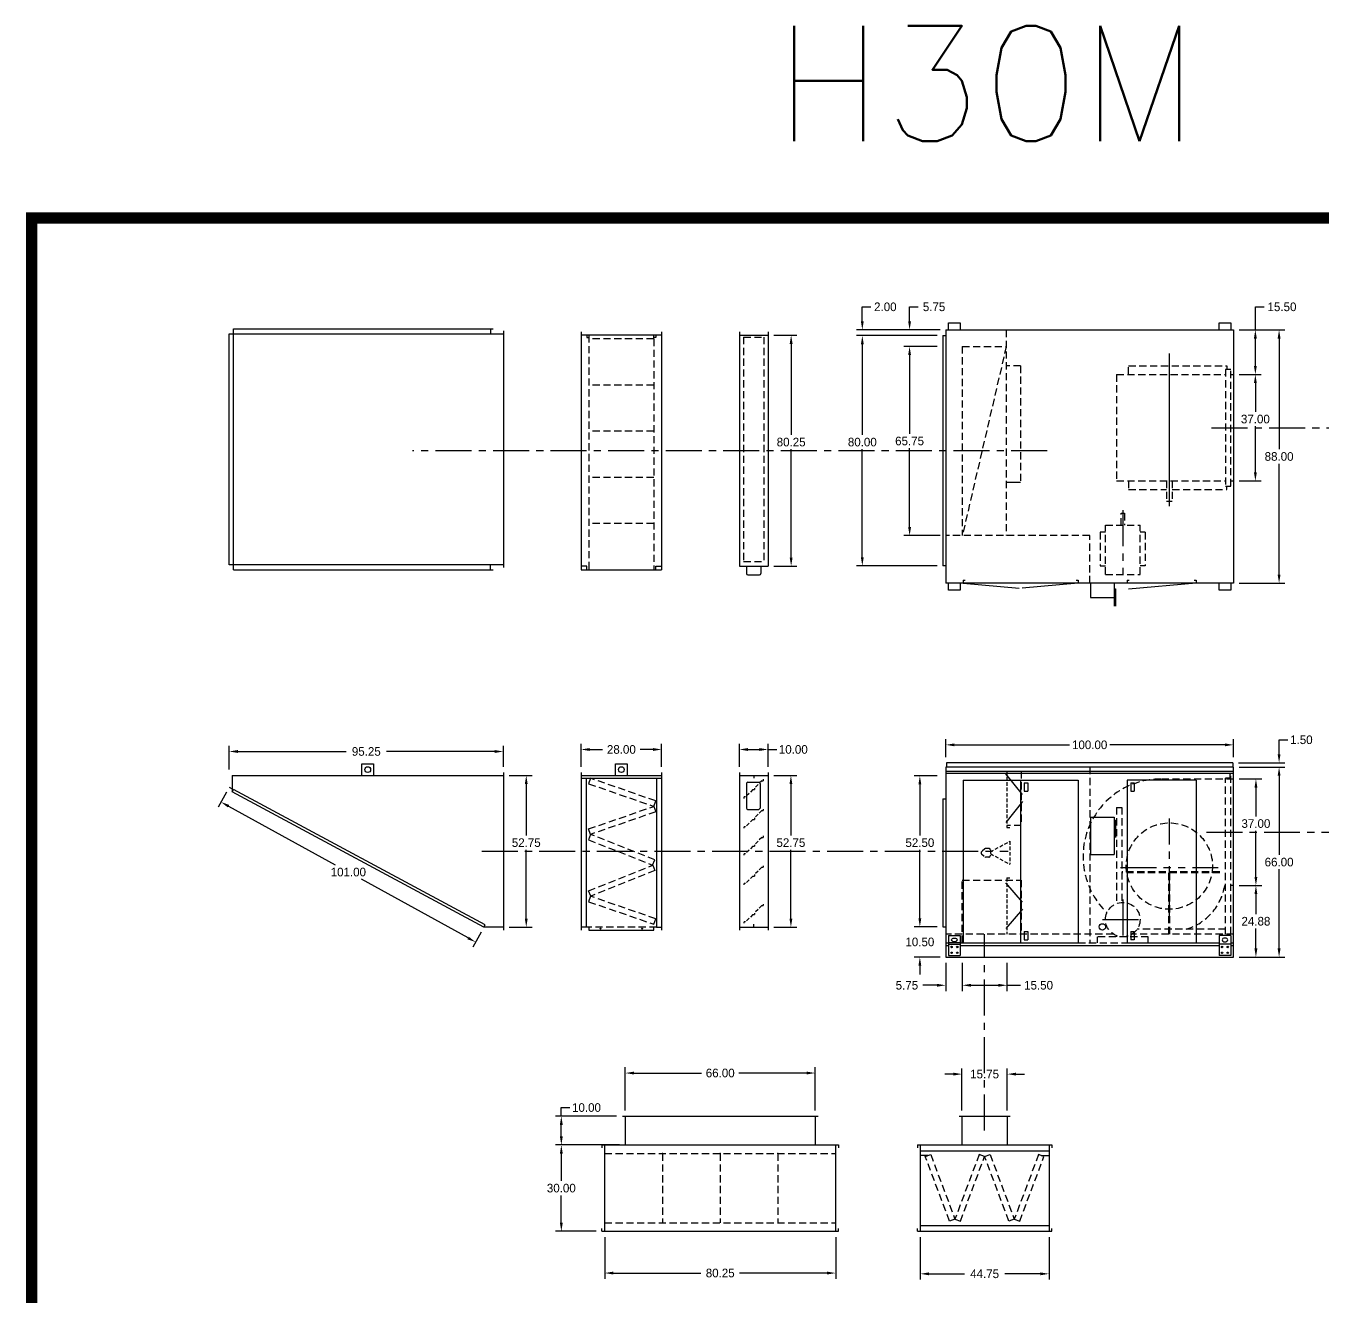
# Model space of a CAD drawing. Header units: inches. Extents: x 3 to 694, y -805 to 78.
# Drawn here: x 3 to 453.4, y -363.2 to 78.2 of the extents above; entities that cross this region are included whole.
import ezdxf

# ---------------------------------------------------------------- set-up
doc = ezdxf.new("R2010")
doc.units = ezdxf.units.IN
doc.header["$LTSCALE"] = 10
doc.header["$MEASUREMENT"] = 0
for name, pattern in [('CENTER', [2, 1.25, -0.25, 0.25, -0.25]), ('HIDDEN', [0.375, 0.25, -0.125]), ('PHANTOM', [2.5, 1.25, -0.25, 0.25, -0.25, 0.25, -0.25])]:
    doc.linetypes.add(name, pattern=pattern)
for name, color, linetype in [('centerline', 2, 'CENTER'), ('FA-FILTER', 5, 'Continuous'), ('HOOD', 5, 'Continuous'), ('INTAKE-DAMPER', 5, 'Continuous'), ('OBJECT', 5, 'Continuous'), ('RAM30UNIT', 3, 'Continuous')]:
    doc.layers.add(name, color=color, linetype=linetype)
doc.layers.add('TEXT', color=7, linetype='Continuous', lineweight=40)
doc.styles.add('S10', font='romans.shx', dxfattribs={"height": 0.1})
doc.dimstyles.new('DIMENSIONS', dxfattribs={"dimscale": 0, "dimtxt": 3, "dimasz": 3, "dimexe": 2, "dimexo": 2, "dimgap": 1, "dimtad": 0, "dimtih": 1, "dimtoh": 1, "dimzin": 0, "dimdsep": 46, "dimtxsty": 'Standard', "dimcen": 0.09, "dimclrd": 256, "dimclre": 256, "dimclrt": 1, "dimadec": 0, "dimazin": 0, "dimtfac": 1, "dimtofl": 0, "dimtmove": 0, "dimatfit": 3, "dimfxl": 0, "dimtolj": 1, "dimtzin": 0, "dimarcsym": 0})

# ---------------------------------------------------------------- blocks, each defined once
blk = doc.blocks.new('*D72')
at = {"layer": 'DEFPOINTS', "color": 0}
for p in [(73.64, -173.92), (73.64, -182.23), (168.89, -181.23)]:
    blk.add_point(p, dxfattribs=at)
at = {"layer": 'RAM30UNIT', "lineweight": -2}
for p, q in [((73.64, -180.23), (73.64, -171.92)), ((76.64, -173.92), (114.27, -173.92)), ((165.89, -173.92), (128.27, -173.92)), ((168.89, -179.23), (168.89, -171.92))]:
    blk.add_line(p, q, dxfattribs=at)
at = {"layer": 'RAM30UNIT'}
for points in [[(76.64, -173.42), (76.64, -174.42), (73.64, -173.92)], [(165.89, -173.42), (165.89, -174.42), (168.89, -173.92)]]:
    blk.add_solid(points, dxfattribs=at)
at = {"layer": 'RAM30UNIT', "color": 1, "insert": (121.27, -173.92), "char_height": 3, "attachment_point": 5}
blk.add_mtext('\\A1;95.25', dxfattribs=at)
blk = doc.blocks.new('*D73')
at = {"layer": 'DEFPOINTS', "color": 0}
for p in [(223.89, -173.23), (195.89, -181.23), (223.89, -181.23)]:
    blk.add_point(p, dxfattribs=at)
at = {"layer": 'RAM30UNIT', "lineweight": -2}
for p, q in [((195.89, -179.23), (195.89, -171.23)), ((198.89, -173.23), (203.39, -173.23)), ((220.89, -173.23), (216.39, -173.23)), ((223.89, -179.23), (223.89, -171.23))]:
    blk.add_line(p, q, dxfattribs=at)
at = {"layer": 'RAM30UNIT'}
for points in [[(198.89, -172.73), (198.89, -173.73), (195.89, -173.23)], [(220.89, -172.73), (220.89, -173.73), (223.89, -173.23)]]:
    blk.add_solid(points, dxfattribs=at)
at = {"layer": 'RAM30UNIT', "color": 1, "insert": (209.89, -173.23), "char_height": 3, "attachment_point": 5}
blk.add_mtext('\\A1;28.00', dxfattribs=at)
blk = doc.blocks.new('*D74')
at = {"layer": 'DEFPOINTS', "color": 0}
for p in [(73.64, -186.29), (162.13, -234.98), (159.27, -240.17)]:
    blk.add_point(p, dxfattribs=at)
at = {"layer": 'RAM30UNIT', "lineweight": -2}
for p, q in [((72.68, -188.04), (69.82, -193.23)), ((73.41, -192.93), (110.48, -213.33)), ((156.64, -238.73), (119.57, -218.33)), ((161.17, -236.73), (158.31, -241.93))]:
    blk.add_line(p, q, dxfattribs=at)
at = {"layer": 'RAM30UNIT'}
for points in [[(73.65, -192.49), (73.17, -193.37), (70.78, -191.48)], [(156.88, -238.29), (156.4, -239.17), (159.27, -240.17)]]:
    blk.add_solid(points, dxfattribs=at)
at = {"layer": 'RAM30UNIT', "color": 1, "insert": (115.03, -215.83), "char_height": 3, "attachment_point": 5}
blk.add_mtext('\\A1;101.00', dxfattribs=at)
blk = doc.blocks.new('*D75')
at = {"layer": 'DEFPOINTS', "color": 0}
for p in [(168.89, -182.23), (168.89, -234.98), (176.85, -234.98)]:
    blk.add_point(p, dxfattribs=at)
at = {"layer": 'RAM30UNIT', "lineweight": -2}
for p, q in [((170.89, -182.23), (178.85, -182.23)), ((176.85, -185.23), (176.85, -203.11)), ((176.85, -231.98), (176.85, -208.11)), ((170.89, -234.98), (178.85, -234.98))]:
    blk.add_line(p, q, dxfattribs=at)
at = {"layer": 'RAM30UNIT'}
for points in [[(176.35, -185.23), (177.35, -185.23), (176.85, -182.23)], [(176.35, -231.98), (177.35, -231.98), (176.85, -234.98)]]:
    blk.add_solid(points, dxfattribs=at)
at = {"layer": 'RAM30UNIT', "color": 1, "insert": (176.85, -205.61), "char_height": 3, "attachment_point": 5}
blk.add_mtext('\\A1;52.75', dxfattribs=at)
blk = doc.blocks.new('*D77')
at = {"layer": 'DEFPOINTS', "color": 0}
for p in [(422.62, -27.42), (422.62, -42.92), (430.2, -42.92)]:
    blk.add_point(p, dxfattribs=at)
at = {"layer": 'RAM30UNIT', "lineweight": -2}
for p, q in [((430.2, -27.42), (430.2, -19.42)), ((430.2, -19.42), (433.2, -19.42)), ((424.62, -27.42), (432.2, -27.42)), ((430.2, -39.92), (430.2, -30.42)), ((424.62, -42.92), (432.2, -42.92))]:
    blk.add_line(p, q, dxfattribs=at)
at = {"layer": 'RAM30UNIT'}
for points in [[(429.7, -30.42), (430.7, -30.42), (430.2, -27.42)], [(429.7, -39.92), (430.7, -39.92), (430.2, -42.92)]]:
    blk.add_solid(points, dxfattribs=at)
at = {"layer": 'RAM30UNIT', "color": 1, "insert": (439.45, -19.42), "char_height": 3, "attachment_point": 5}
blk.add_mtext('\\A1;15.50', dxfattribs=at)
blk = doc.blocks.new('*D78')
at = {"layer": 'DEFPOINTS', "color": 0}
for p in [(422.62, -27.42), (422.62, -115.42), (438.44, -115.42)]:
    blk.add_point(p, dxfattribs=at)
at = {"layer": 'RAM30UNIT', "lineweight": -2}
for p, q in [((424.62, -27.42), (440.44, -27.42)), ((438.44, -30.42), (438.44, -68.92)), ((438.44, -112.42), (438.44, -73.92)), ((424.62, -115.42), (440.44, -115.42))]:
    blk.add_line(p, q, dxfattribs=at)
at = {"layer": 'RAM30UNIT'}
for points in [[(437.94, -30.42), (438.94, -30.42), (438.44, -27.42)], [(437.94, -112.42), (438.94, -112.42), (438.44, -115.42)]]:
    blk.add_solid(points, dxfattribs=at)
at = {"layer": 'RAM30UNIT', "color": 1, "insert": (438.44, -71.42), "char_height": 3, "attachment_point": 5}
blk.add_mtext('\\A1;88.00', dxfattribs=at)
blk = doc.blocks.new('*D79')
at = {"layer": 'DEFPOINTS', "color": 0}
for p in [(293.62, -27.42), (321.62, -29.42), (322.62, -27.42)]:
    blk.add_point(p, dxfattribs=at)
at = {"layer": 'RAM30UNIT', "lineweight": -2}
for p, q in [((293.62, -24.42), (293.62, -19.42)), ((293.62, -19.42), (296.62, -19.42)), ((320.62, -27.42), (291.62, -27.42)), ((319.62, -29.42), (291.62, -29.42)), ((293.62, -32.42), (293.62, -35.42))]:
    blk.add_line(p, q, dxfattribs=at)
at = {"layer": 'RAM30UNIT'}
for points in [[(293.12, -24.42), (294.12, -24.42), (293.62, -27.42)], [(293.12, -32.42), (294.12, -32.42), (293.62, -29.42)]]:
    blk.add_solid(points, dxfattribs=at)
at = {"layer": 'RAM30UNIT', "color": 1, "insert": (301.62, -19.42), "char_height": 3, "attachment_point": 5}
blk.add_mtext('\\A1;2.00', dxfattribs=at)
blk = doc.blocks.new('*D80')
at = {"layer": 'DEFPOINTS', "color": 0}
for p in [(293.62, -29.42), (321.62, -29.42), (321.62, -109.42)]:
    blk.add_point(p, dxfattribs=at)
at = {"layer": 'RAM30UNIT', "lineweight": -2}
for p, q in [((319.62, -29.42), (291.62, -29.42)), ((293.62, -32.42), (293.62, -63.92)), ((293.62, -106.42), (293.62, -68.92)), ((319.62, -109.42), (291.62, -109.42))]:
    blk.add_line(p, q, dxfattribs=at)
at = {"layer": 'RAM30UNIT'}
for points in [[(293.12, -32.42), (294.12, -32.42), (293.62, -29.42)], [(293.12, -106.42), (294.12, -106.42), (293.62, -109.42)]]:
    blk.add_solid(points, dxfattribs=at)
at = {"layer": 'RAM30UNIT', "color": 1, "insert": (293.62, -66.42), "char_height": 3, "attachment_point": 5}
blk.add_mtext('\\A1;80.00', dxfattribs=at)
blk = doc.blocks.new('*D81')
at = {"layer": 'DEFPOINTS', "color": 0}
for p in [(260.89, -29.29), (260.89, -109.54), (268.89, -109.54)]:
    blk.add_point(p, dxfattribs=at)
at = {"layer": 'RAM30UNIT', "lineweight": -2}
for p, q in [((262.89, -29.29), (270.89, -29.29)), ((268.89, -32.29), (268.89, -63.92)), ((268.89, -106.54), (268.89, -68.92)), ((262.89, -109.54), (270.89, -109.54))]:
    blk.add_line(p, q, dxfattribs=at)
at = {"layer": 'RAM30UNIT'}
for points in [[(268.39, -32.29), (269.39, -32.29), (268.89, -29.29)], [(268.39, -106.54), (269.39, -106.54), (268.89, -109.54)]]:
    blk.add_solid(points, dxfattribs=at)
at = {"layer": 'RAM30UNIT', "color": 1, "insert": (268.89, -66.42), "char_height": 3, "attachment_point": 5}
blk.add_mtext('\\A1;80.25', dxfattribs=at)
blk = doc.blocks.new('*D82')
at = {"layer": 'DEFPOINTS', "color": 0}
for p in [(422.37, -177.86), (422.62, -179.36), (438.44, -177.86)]:
    blk.add_point(p, dxfattribs=at)
at = {"layer": 'RAM30UNIT', "lineweight": -2}
for p, q in [((438.44, -174.86), (438.44, -169.86)), ((438.44, -169.86), (441.44, -169.86)), ((424.37, -177.86), (440.44, -177.86)), ((424.62, -179.36), (440.44, -179.36)), ((438.44, -182.36), (438.44, -185.36))]:
    blk.add_line(p, q, dxfattribs=at)
at = {"layer": 'RAM30UNIT'}
for points in [[(437.94, -174.86), (438.94, -174.86), (438.44, -177.86)], [(437.94, -182.36), (438.94, -182.36), (438.44, -179.36)]]:
    blk.add_solid(points, dxfattribs=at)
at = {"layer": 'RAM30UNIT', "color": 1, "insert": (446.19, -169.86), "char_height": 3, "attachment_point": 5}
blk.add_mtext('\\A1;1.50', dxfattribs=at)
blk = doc.blocks.new('*D83')
at = {"layer": 'DEFPOINTS', "color": 0}
for p in [(260.89, -173.23), (250.89, -181.23), (260.89, -181.23)]:
    blk.add_point(p, dxfattribs=at)
at = {"layer": 'RAM30UNIT', "lineweight": -2}
for p, q in [((250.89, -179.23), (250.89, -171.23)), ((253.89, -173.23), (257.89, -173.23)), ((260.89, -179.23), (260.89, -171.23)), ((260.89, -173.23), (263.89, -173.23))]:
    blk.add_line(p, q, dxfattribs=at)
at = {"layer": 'RAM30UNIT'}
for points in [[(253.89, -172.73), (253.89, -173.73), (250.89, -173.23)], [(257.89, -172.73), (257.89, -173.73), (260.89, -173.23)]]:
    blk.add_solid(points, dxfattribs=at)
at = {"layer": 'RAM30UNIT', "color": 1, "insert": (269.64, -173.23), "char_height": 3, "attachment_point": 5}
blk.add_mtext('\\A1;10.00', dxfattribs=at)
blk = doc.blocks.new('*D84')
at = {"layer": 'DEFPOINTS', "color": 0}
for p in [(422.62, -171.62), (322.62, -177.86), (422.62, -177.86)]:
    blk.add_point(p, dxfattribs=at)
at = {"layer": 'RAM30UNIT', "lineweight": -2}
for p, q in [((322.62, -175.86), (322.62, -169.62)), ((422.62, -175.86), (422.62, -169.62)), ((325.62, -171.62), (365.62, -171.62)), ((419.62, -171.62), (379.62, -171.62))]:
    blk.add_line(p, q, dxfattribs=at)
at = {"layer": 'RAM30UNIT'}
for points in [[(325.62, -171.12), (325.62, -172.12), (322.62, -171.62)], [(419.62, -171.12), (419.62, -172.12), (422.62, -171.62)]]:
    blk.add_solid(points, dxfattribs=at)
at = {"layer": 'RAM30UNIT', "color": 1, "insert": (372.62, -171.62), "char_height": 3, "attachment_point": 5}
blk.add_mtext('\\A1;100.00', dxfattribs=at)
blk = doc.blocks.new('*D86')
at = {"layer": 'DEFPOINTS', "color": 0}
for p in [(422.62, -183.48), (430.39, -183.48), (422.62, -220.48)]:
    blk.add_point(p, dxfattribs=at)
at = {"layer": 'RAM30UNIT', "lineweight": -2}
for p, q in [((424.62, -183.48), (432.39, -183.48)), ((430.39, -186.48), (430.39, -196.48)), ((430.39, -217.48), (430.39, -201.48)), ((424.62, -220.48), (432.39, -220.48))]:
    blk.add_line(p, q, dxfattribs=at)
at = {"layer": 'RAM30UNIT'}
for points in [[(429.89, -186.48), (430.89, -186.48), (430.39, -183.48)], [(429.89, -217.48), (430.89, -217.48), (430.39, -220.48)]]:
    blk.add_solid(points, dxfattribs=at)
at = {"layer": 'RAM30UNIT', "color": 1, "insert": (430.39, -198.98), "char_height": 3, "attachment_point": 5}
blk.add_mtext('\\A1;37.00', dxfattribs=at)
blk = doc.blocks.new('*D87')
at = {"layer": 'DEFPOINTS', "color": 0}
for p in [(422.62, -220.48), (430.39, -220.48), (422.62, -245.36)]:
    blk.add_point(p, dxfattribs=at)
at = {"layer": 'RAM30UNIT', "lineweight": -2}
for p, q in [((424.62, -220.48), (432.39, -220.48)), ((430.39, -223.48), (430.39, -230.42)), ((430.39, -242.36), (430.39, -235.42)), ((424.62, -245.36), (432.39, -245.36))]:
    blk.add_line(p, q, dxfattribs=at)
at = {"layer": 'RAM30UNIT'}
for points in [[(429.89, -223.48), (430.89, -223.48), (430.39, -220.48)], [(429.89, -242.36), (430.89, -242.36), (430.39, -245.36)]]:
    blk.add_solid(points, dxfattribs=at)
at = {"layer": 'RAM30UNIT', "color": 1, "insert": (430.39, -232.92), "char_height": 3, "attachment_point": 5}
blk.add_mtext('\\A1;24.88', dxfattribs=at)
blk = doc.blocks.new('*D88')
at = {"layer": 'DEFPOINTS', "color": 0}
for p in [(422.62, -179.36), (438.44, -179.36), (422.62, -245.36)]:
    blk.add_point(p, dxfattribs=at)
at = {"layer": 'RAM30UNIT', "lineweight": -2}
for p, q in [((424.62, -179.36), (440.44, -179.36)), ((438.44, -182.36), (438.44, -209.86)), ((438.44, -242.36), (438.44, -214.86)), ((424.62, -245.36), (440.44, -245.36))]:
    blk.add_line(p, q, dxfattribs=at)
at = {"layer": 'RAM30UNIT'}
for points in [[(437.94, -182.36), (438.94, -182.36), (438.44, -179.36)], [(437.94, -242.36), (438.94, -242.36), (438.44, -245.36)]]:
    blk.add_solid(points, dxfattribs=at)
at = {"layer": 'RAM30UNIT', "color": 1, "insert": (438.44, -212.36), "char_height": 3, "attachment_point": 5}
blk.add_mtext('\\A1;66.00', dxfattribs=at)
blk = doc.blocks.new('*D89')
at = {"layer": 'DEFPOINTS', "color": 0}
for p in [(321.62, -234.86), (313.62, -245.36), (322.62, -245.36)]:
    blk.add_point(p, dxfattribs=at)
at = {"layer": 'RAM30UNIT', "lineweight": -2}
for p, q in [((313.62, -231.86), (313.62, -228.86)), ((319.62, -234.86), (311.62, -234.86)), ((320.62, -245.36), (311.62, -245.36)), ((313.62, -248.36), (313.62, -251.36))]:
    blk.add_line(p, q, dxfattribs=at)
at = {"layer": 'RAM30UNIT'}
for points in [[(313.12, -231.86), (314.12, -231.86), (313.62, -234.86)], [(313.12, -248.36), (314.12, -248.36), (313.62, -245.36)]]:
    blk.add_solid(points, dxfattribs=at)
at = {"layer": 'RAM30UNIT', "color": 1, "insert": (313.62, -240.11), "char_height": 3, "attachment_point": 5}
blk.add_mtext('\\A1;10.50', dxfattribs=at)
blk = doc.blocks.new('*D91')
at = {"layer": 'DEFPOINTS', "color": 0}
for p in [(321.62, -182.36), (313.62, -234.86), (321.62, -234.86)]:
    blk.add_point(p, dxfattribs=at)
at = {"layer": 'RAM30UNIT', "lineweight": -2}
for p, q in [((319.62, -182.36), (311.62, -182.36)), ((313.62, -185.36), (313.62, -203.11)), ((313.62, -231.86), (313.62, -208.11)), ((319.62, -234.86), (311.62, -234.86))]:
    blk.add_line(p, q, dxfattribs=at)
at = {"layer": 'RAM30UNIT'}
for points in [[(313.12, -185.36), (314.12, -185.36), (313.62, -182.36)], [(313.12, -231.86), (314.12, -231.86), (313.62, -234.86)]]:
    blk.add_solid(points, dxfattribs=at)
at = {"layer": 'RAM30UNIT', "color": 1, "insert": (313.62, -205.61), "char_height": 3, "attachment_point": 5}
blk.add_mtext('\\A1;52.50', dxfattribs=at)
blk = doc.blocks.new('*D92')
at = {"layer": 'DEFPOINTS', "color": 0}
for p in [(260.89, -182.23), (268.81, -182.23), (260.89, -234.98)]:
    blk.add_point(p, dxfattribs=at)
at = {"layer": 'RAM30UNIT', "lineweight": -2}
for p, q in [((262.89, -182.23), (270.81, -182.23)), ((268.81, -185.23), (268.81, -203.11)), ((268.81, -231.98), (268.81, -208.11)), ((262.89, -234.98), (270.81, -234.98))]:
    blk.add_line(p, q, dxfattribs=at)
at = {"layer": 'RAM30UNIT'}
for points in [[(268.31, -185.23), (269.31, -185.23), (268.81, -182.23)], [(268.31, -231.98), (269.31, -231.98), (268.81, -234.98)]]:
    blk.add_solid(points, dxfattribs=at)
at = {"layer": 'RAM30UNIT', "color": 1, "insert": (268.81, -205.61), "char_height": 3, "attachment_point": 5}
blk.add_mtext('\\A1;52.75', dxfattribs=at)
blk = doc.blocks.new('*D96')
at = {"layer": 'DEFPOINTS', "color": 0}
for p in [(422.62, -42.92), (422.62, -79.92), (430.2, -79.92)]:
    blk.add_point(p, dxfattribs=at)
at = {"layer": 'RAM30UNIT', "lineweight": -2}
for p, q in [((424.62, -42.92), (432.2, -42.92)), ((430.2, -45.92), (430.2, -55.92)), ((430.2, -76.92), (430.2, -60.92)), ((424.62, -79.92), (432.2, -79.92))]:
    blk.add_line(p, q, dxfattribs=at)
at = {"layer": 'RAM30UNIT'}
for points in [[(429.7, -45.92), (430.7, -45.92), (430.2, -42.92)], [(429.7, -76.92), (430.7, -76.92), (430.2, -79.92)]]:
    blk.add_solid(points, dxfattribs=at)
at = {"layer": 'RAM30UNIT', "color": 1, "insert": (430.2, -58.42), "char_height": 3, "attachment_point": 5}
blk.add_mtext('\\A1;37.00', dxfattribs=at)
blk = doc.blocks.new('*D123')
at = {"layer": 'DEFPOINTS', "color": 0}
for p in [(277.25, -285.66), (211.25, -300.66), (277.25, -300.66)]:
    blk.add_point(p, dxfattribs=at)
at = {"layer": 'RAM30UNIT', "lineweight": -2}
for p, q in [((211.25, -298.66), (211.25, -283.66)), ((277.25, -298.66), (277.25, -283.66)), ((214.25, -285.66), (237.75, -285.66)), ((274.25, -285.66), (250.75, -285.66))]:
    blk.add_line(p, q, dxfattribs=at)
at = {"layer": 'RAM30UNIT'}
for points in [[(214.25, -285.16), (214.25, -286.16), (211.25, -285.66)], [(274.25, -285.16), (274.25, -286.16), (277.25, -285.66)]]:
    blk.add_solid(points, dxfattribs=at)
at = {"layer": 'RAM30UNIT', "color": 1, "insert": (244.25, -285.66), "char_height": 3, "attachment_point": 5}
blk.add_mtext('\\A1;66.00', dxfattribs=at)
blk = doc.blocks.new('*D124')
at = {"layer": 'DEFPOINTS', "color": 0}
for p in [(189.03, -310.66), (203.12, -310.66), (203.12, -340.66)]:
    blk.add_point(p, dxfattribs=at)
at = {"layer": 'RAM30UNIT', "lineweight": -2}
for p, q in [((201.12, -310.66), (187.03, -310.66)), ((189.03, -313.66), (189.03, -323.16)), ((189.03, -337.66), (189.03, -328.16)), ((201.12, -340.66), (187.03, -340.66))]:
    blk.add_line(p, q, dxfattribs=at)
at = {"layer": 'RAM30UNIT'}
for points in [[(188.53, -313.66), (189.53, -313.66), (189.03, -310.66)], [(188.53, -337.66), (189.53, -337.66), (189.03, -340.66)]]:
    blk.add_solid(points, dxfattribs=at)
at = {"layer": 'RAM30UNIT', "color": 1, "insert": (189.03, -325.66), "char_height": 3, "attachment_point": 5}
blk.add_mtext('\\A1;30.00', dxfattribs=at)
blk = doc.blocks.new('*D125')
at = {"layer": 'DEFPOINTS', "color": 0}
for p in [(189.03, -300.66), (210.25, -300.66), (211.25, -310.66)]:
    blk.add_point(p, dxfattribs=at)
at = {"layer": 'RAM30UNIT', "lineweight": -2}
for p, q in [((208.25, -300.66), (187.03, -300.66)), ((189.03, -300.66), (189.03, -297.66)), ((189.03, -297.66), (192.03, -297.66)), ((189.03, -307.66), (189.03, -303.66)), ((209.25, -310.66), (187.03, -310.66))]:
    blk.add_line(p, q, dxfattribs=at)
at = {"layer": 'RAM30UNIT'}
for points in [[(188.53, -303.66), (189.53, -303.66), (189.03, -300.66)], [(188.53, -307.66), (189.53, -307.66), (189.03, -310.66)]]:
    blk.add_solid(points, dxfattribs=at)
at = {"layer": 'RAM30UNIT', "color": 1, "insert": (197.78, -297.66), "char_height": 3, "attachment_point": 5}
blk.add_mtext('\\A1;10.00', dxfattribs=at)
blk = doc.blocks.new('*D126')
at = {"layer": 'DEFPOINTS', "color": 0}
for p in [(204.12, -340.66), (284.37, -340.66), (284.37, -355.16)]:
    blk.add_point(p, dxfattribs=at)
at = {"layer": 'RAM30UNIT', "lineweight": -2}
for p, q in [((204.12, -342.66), (204.12, -357.16)), ((284.37, -342.66), (284.37, -357.16)), ((207.12, -355.16), (237.5, -355.16)), ((281.37, -355.16), (251, -355.16))]:
    blk.add_line(p, q, dxfattribs=at)
at = {"layer": 'RAM30UNIT'}
for points in [[(207.12, -354.66), (207.12, -355.66), (204.12, -355.16)], [(281.37, -354.66), (281.37, -355.66), (284.37, -355.16)]]:
    blk.add_solid(points, dxfattribs=at)
at = {"layer": 'RAM30UNIT', "color": 1, "insert": (244.25, -355.16), "char_height": 3, "attachment_point": 5}
blk.add_mtext('\\A1;80.25', dxfattribs=at)
blk = doc.blocks.new('*D127')
at = {"layer": 'DEFPOINTS', "color": 0}
for p in [(313.75, -340.66), (358.5, -340.66), (358.5, -355.43)]:
    blk.add_point(p, dxfattribs=at)
at = {"layer": 'RAM30UNIT', "lineweight": -2}
for p, q in [((313.75, -342.66), (313.75, -357.43)), ((358.5, -342.66), (358.5, -357.43)), ((316.75, -355.43), (329.12, -355.43)), ((355.5, -355.43), (343.12, -355.43))]:
    blk.add_line(p, q, dxfattribs=at)
at = {"layer": 'RAM30UNIT'}
for points in [[(316.75, -354.93), (316.75, -355.93), (313.75, -355.43)], [(355.5, -354.93), (355.5, -355.93), (358.5, -355.43)]]:
    blk.add_solid(points, dxfattribs=at)
at = {"layer": 'RAM30UNIT', "color": 1, "insert": (336.12, -355.43), "char_height": 3, "attachment_point": 5}
blk.add_mtext('\\A1;44.75', dxfattribs=at)
blk = doc.blocks.new('*D128')
at = {"layer": 'DEFPOINTS', "color": 0}
for p in [(344, -286.03), (328.25, -300.66), (344, -300.66)]:
    blk.add_point(p, dxfattribs=at)
at = {"layer": 'RAM30UNIT', "lineweight": -2}
for p, q in [((325.25, -286.03), (322.25, -286.03)), ((328.25, -298.66), (328.25, -284.03)), ((344, -298.66), (344, -284.03)), ((347, -286.03), (350, -286.03))]:
    blk.add_line(p, q, dxfattribs=at)
at = {"layer": 'RAM30UNIT'}
for points in [[(325.25, -285.53), (325.25, -286.53), (328.25, -286.03)], [(347, -285.53), (347, -286.53), (344, -286.03)]]:
    blk.add_solid(points, dxfattribs=at)
at = {"layer": 'RAM30UNIT', "color": 1, "insert": (336.12, -286.03), "char_height": 3, "attachment_point": 5}
blk.add_mtext('\\A1;15.75', dxfattribs=at)
blk = doc.blocks.new('*D135')
at = {"layer": 'DEFPOINTS', "color": 0}
for p in [(322.62, -245.36), (328.37, -245.36), (328.37, -255.16)]:
    blk.add_point(p, dxfattribs=at)
at = {"layer": 'RAM30UNIT', "lineweight": -2}
for p, q in [((322.62, -247.36), (322.62, -257.16)), ((328.37, -247.36), (328.37, -257.16)), ((319.62, -255.16), (314.62, -255.16)), ((331.37, -255.16), (334.37, -255.16))]:
    blk.add_line(p, q, dxfattribs=at)
at = {"layer": 'RAM30UNIT'}
for points in [[(319.62, -254.66), (319.62, -255.66), (322.62, -255.16)], [(331.37, -254.66), (331.37, -255.66), (328.37, -255.16)]]:
    blk.add_solid(points, dxfattribs=at)
at = {"layer": 'RAM30UNIT', "color": 1, "insert": (309.12, -255.16), "char_height": 3, "attachment_point": 5}
blk.add_mtext('\\A1;5.75', dxfattribs=at)
blk = doc.blocks.new('*D136')
at = {"layer": 'DEFPOINTS', "color": 0}
for p in [(328.37, -245.36), (343.87, -245.36), (343.87, -255.16)]:
    blk.add_point(p, dxfattribs=at)
at = {"layer": 'RAM30UNIT', "lineweight": -2}
for p, q in [((328.37, -247.36), (328.37, -257.16)), ((343.87, -247.36), (343.87, -257.16)), ((331.37, -255.16), (340.87, -255.16)), ((343.87, -255.16), (348.62, -255.16))]:
    blk.add_line(p, q, dxfattribs=at)
at = {"layer": 'RAM30UNIT'}
for points in [[(331.37, -254.66), (331.37, -255.66), (328.37, -255.16)], [(340.87, -254.66), (340.87, -255.66), (343.87, -255.16)]]:
    blk.add_solid(points, dxfattribs=at)
at = {"layer": 'RAM30UNIT', "color": 1, "insert": (354.87, -255.16), "char_height": 3, "attachment_point": 5}
blk.add_mtext('\\A1;15.50', dxfattribs=at)
blk = doc.blocks.new('*D141')
at = {"layer": 'DEFPOINTS', "color": 0}
for p in [(310.05, -27.42), (322.62, -27.42), (321.62, -33.17)]:
    blk.add_point(p, dxfattribs=at)
at = {"layer": 'RAM30UNIT', "lineweight": -2}
for p, q in [((310.05, -24.42), (310.05, -19.42)), ((310.05, -19.42), (313.05, -19.42)), ((320.62, -27.42), (308.05, -27.42)), ((319.62, -33.17), (308.05, -33.17)), ((310.05, -36.17), (310.05, -39.17))]:
    blk.add_line(p, q, dxfattribs=at)
at = {"layer": 'RAM30UNIT'}
for points in [[(309.55, -24.42), (310.55, -24.42), (310.05, -27.42)], [(309.55, -36.17), (310.55, -36.17), (310.05, -33.17)]]:
    blk.add_solid(points, dxfattribs=at)
at = {"layer": 'RAM30UNIT', "color": 1, "insert": (318.55, -19.42), "char_height": 3, "attachment_point": 5}
blk.add_mtext('\\A1;5.75', dxfattribs=at)
blk = doc.blocks.new('*D142')
at = {"layer": 'DEFPOINTS', "color": 0}
for p in [(321.62, -33.17), (310.05, -98.92), (322.62, -98.92)]:
    blk.add_point(p, dxfattribs=at)
at = {"layer": 'RAM30UNIT', "lineweight": -2}
for p, q in [((319.62, -33.17), (308.05, -33.17)), ((310.05, -36.17), (310.05, -63.54)), ((310.05, -95.92), (310.05, -68.54)), ((320.62, -98.92), (308.05, -98.92))]:
    blk.add_line(p, q, dxfattribs=at)
at = {"layer": 'RAM30UNIT'}
for points in [[(309.55, -36.17), (310.55, -36.17), (310.05, -33.17)], [(309.55, -95.92), (310.55, -95.92), (310.05, -98.92)]]:
    blk.add_solid(points, dxfattribs=at)
at = {"layer": 'RAM30UNIT', "color": 1, "insert": (310.05, -66.04), "char_height": 3, "attachment_point": 5}
blk.add_mtext('\\A1;65.75', dxfattribs=at)
blk = doc.blocks.new('A$C2F076814')
at = {"layer": 'OBJECT', "color": 4, "linetype": 'HIDDEN'}
for p, q in [((5.4, 17.1), (5.4, 21.3)), ((5.4, 21.3), (6.6, 21.3)), ((6.6, 21.3), (6.6, 17.1)), ((-1.8, 14.7), (-1.8, 3)), ((0, 14.7), (-1.8, 14.7)), ((0, 17.1), (12, 17.1)), ((0, 0), (0, 17.1)), ((12, 0), (12, 17.1)), ((13.8, 14.7), (12, 14.7)), ((13.8, 14.7), (13.8, 3)), ((-1.8, 3), (0, 3)), ((0, 0), (12, 0)), ((13.8, 3), (12, 3))]:
    blk.add_line(p, q, dxfattribs=at)
at = {"layer": 'OBJECT', "color": 191, "linetype": 'PHANTOM'}
blk.add_line((6, 22.3), (6, -1), dxfattribs=at)

msp = doc.modelspace()

# ---------------------------------------------------------------- linework, layer by layer
at = {"color": 191, "linetype": 'PHANTOM', "ltscale": 12}
msp.add_line((400.311, -88.685), (400.311, -35.6), dxfattribs=at)
at = {"color": 5, "ltscale": 12}
for p, q in [((349.874, -184.856), (349.874, -187.731)), ((349.874, -184.856), (351.124, -184.856)), ((349.874, -187.731), (351.124, -187.731)), ((351.124, -184.856), (351.124, -187.731)), ((386.874, -184.856), (388.124, -184.856)), ((386.874, -184.856), (386.874, -187.731)), ((386.874, -187.731), (388.124, -187.731)), ((388.124, -184.856), (388.124, -187.731)), ((372.874, -196.773), (372.874, -209.773)), ((372.874, -196.773), (381.124, -196.773)), ((381.124, -196.773), (381.124, -209.773)), ((381.124, -197.773), (381.624, -197.773)), ((381.624, -197.773), (381.624, -203.773)), ((372.874, -209.773), (381.124, -209.773)), ((349.874, -236.481), (349.874, -239.356)), ((349.874, -236.481), (351.124, -236.481)), ((351.124, -236.481), (351.124, -239.356)), ((386.874, -236.481), (388.124, -236.481)), ((386.874, -236.481), (386.874, -239.356)), ((388.124, -236.481), (388.124, -239.356)), ((349.874, -239.356), (351.124, -239.356))]:
    msp.add_line(p, q, dxfattribs=at)
at = {"layer": 'centerline'}
for p, q in [((414.961, -61.417), (525.939, -61.417)), ((357.813, -69.417), (137.267, -69.417)), ((413.204, -201.981), (619.681, -201.981)), ((161.391, -208.606), (344.243, -208.606)), ((336.124, -305.66), (336.124, -237.356))]:
    msp.add_line(p, q, dxfattribs=at)
at = {"layer": 'FA-FILTER'}
for p, q in [((195.891, -28.042), (195.891, -110.792)), ((223.891, -29.292), (195.891, -29.292)), ((223.891, -28.042), (223.891, -110.792)), ((195.891, -110.792), (223.891, -110.792)), ((207.891, -182.231), (207.891, -178.231)), ((207.891, -178.231), (211.891, -178.231)), ((211.891, -178.231), (211.891, -182.231)), ((195.891, -181.231), (195.891, -235.981)), ((195.891, -182.231), (223.891, -182.231)), ((195.891, -183.231), (223.891, -183.231)), ((197.641, -183.231), (197.641, -234.981)), ((222.141, -183.231), (222.141, -234.981)), ((223.891, -181.231), (223.891, -235.981)), ((197.641, -234.981), (195.891, -234.981)), ((198.641, -234.981), (198.641, -235.981)), ((198.641, -235.981), (221.141, -235.981)), ((221.141, -235.981), (221.141, -234.981)), ((222.141, -234.981), (223.891, -234.981))]:
    msp.add_line(p, q, dxfattribs=at)
at = {"layer": 'FA-FILTER', "color": 4, "linetype": 'HIDDEN'}
for p, q in [((197.891, -29.292), (197.891, -30.042)), ((197.891, -30.042), (198.391, -30.042)), ((198.641, -29.292), (198.641, -110.792)), ((221.141, -30.542), (198.641, -30.542)), ((221.141, -30.542), (221.141, -29.292)), ((221.141, -30.542), (221.141, -110.792)), ((221.891, -30.042), (221.391, -30.042)), ((221.891, -29.292), (221.891, -30.042)), ((221.141, -46.592), (198.641, -46.592)), ((221.141, -62.642), (198.641, -62.642)), ((221.141, -78.692), (198.641, -78.692)), ((221.141, -94.742), (198.641, -94.742)), ((197.891, -109.542), (195.891, -109.542)), ((197.891, -110.542), (197.891, -109.542)), ((221.891, -109.542), (223.891, -109.542)), ((221.891, -110.542), (221.891, -109.542)), ((222.141, -234.981), (197.641, -234.981))]:
    msp.add_line(p, q, dxfattribs=at)
for points in [[(198.527, -185.134), (221.205, -192.987), (221.86, -191.098), (199.181, -183.244)], [(198.527, -200.841), (221.205, -192.987), (221.86, -194.877), (199.181, -202.731)], [(198.446, -204.591), (220.765, -213.415), (221.5, -211.555), (199.181, -202.731)], [(198.527, -222.328), (220.804, -213.399), (221.548, -215.255), (199.271, -224.184)], [(198.527, -226.107), (221.205, -233.961), (221.86, -232.071), (199.181, -224.217)]]:
    msp.add_lwpolyline(points, close=True, dxfattribs=at)
at = {"layer": 'FA-FILTER'}
for centre, radius in [((209.891, -180.231), 1), ((202.641, -235.481), 0.125), ((217.141, -235.481), 0.125)]:
    msp.add_circle(centre, radius, dxfattribs=at)
at = {"layer": 'HOOD'}
for p, q in [((73.641, -109.042), (73.641, -28.792)), ((73.641, -28.792), (168.891, -28.792)), ((75.141, -110.792), (75.141, -27.042)), ((75.141, -27.042), (165.391, -27.042)), ((164.391, -27.042), (164.391, -28.792)), ((168.891, -27.792), (168.891, -110.042)), ((168.891, -109.042), (73.641, -109.042)), ((75.141, -110.792), (165.391, -110.792)), ((164.391, -110.792), (164.391, -109.042)), ((119.766, -178.231), (123.766, -178.231)), ((119.766, -182.231), (119.766, -178.231)), ((123.766, -178.231), (123.766, -182.231)), ((74.641, -182.231), (168.891, -182.231)), ((74.641, -182.231), (74.641, -187.981)), ((168.891, -181.231), (168.891, -235.981)), ((73.641, -186.29), (74.641, -186.84)), ((74.641, -187.981), (75.115, -187.1)), ((162.13, -234.981), (74.641, -187.981)), ((162.603, -234.1), (75.115, -187.1)), ((162.13, -234.981), (162.603, -234.1)), ((168.891, -234.981), (162.13, -234.981))]:
    msp.add_line(p, q, dxfattribs=at)
msp.add_circle((121.766, -180.231), 1, dxfattribs=at)
at = {"layer": 'INTAKE-DAMPER'}
for p, q in [((250.891, -28.042), (250.891, -109.542)), ((250.891, -29.292), (260.891, -29.292)), ((260.891, -28.042), (260.891, -109.542)), ((250.891, -109.542), (260.891, -109.542)), ((253.391, -109.542), (253.391, -112.042)), ((253.891, -112.542), (257.891, -112.542)), ((258.391, -109.542), (258.391, -112.042)), ((250.876, -182.231), (260.876, -182.231)), ((250.891, -181.231), (250.891, -235.981)), ((260.891, -181.231), (260.891, -235.981)), ((250.891, -234.981), (260.891, -234.981))]:
    msp.add_line(p, q, dxfattribs=at)
at = {"layer": 'INTAKE-DAMPER', "color": 4, "linetype": 'HIDDEN'}
for p, q in [((252.391, -29.917), (252.391, -107.917)), ((252.391, -29.917), (259.391, -29.917)), ((259.391, -29.917), (259.391, -107.917)), ((252.391, -107.917), (259.391, -107.917)), ((255.876, -182.231), (255.876, -183.231)), ((255.891, -234.981), (255.891, -233.981))]:
    msp.add_line(p, q, dxfattribs=at)
at = {"layer": 'INTAKE-DAMPER', "ltscale": 12}
for p, q in [((253.846, -184.631), (257.606, -184.631)), ((253.376, -185.101), (253.376, -193.561)), ((258.076, -185.101), (258.076, -193.561)), ((253.846, -194.031), (257.606, -194.031))]:
    msp.add_line(p, q, dxfattribs=at)
at = {"layer": 'INTAKE-DAMPER', "color": 4, "linetype": 'HIDDEN', "ltscale": 0.5}
for p, q in [((258.705, -184.077), (256.126, -186.656)), ((255.626, -187.156), (253.047, -189.735)), ((255.626, -187.156), (256.126, -187.156)), ((256.126, -186.656), (256.126, -187.156)), ((255.626, -197.506), (253.047, -200.085)), ((255.626, -197.506), (256.126, -197.506)), ((258.705, -194.427), (256.126, -197.006)), ((256.126, -197.006), (256.126, -197.506)), ((255.626, -206.856), (253.047, -209.435)), ((255.626, -206.856), (256.126, -206.856)), ((258.705, -203.777), (256.126, -206.356)), ((256.126, -206.356), (256.126, -206.856)), ((258.705, -214.127), (256.126, -216.706)), ((255.626, -217.206), (253.047, -219.785)), ((255.626, -217.206), (256.126, -217.206)), ((256.126, -216.706), (256.126, -217.206)), ((258.705, -227.477), (256.126, -230.056)), ((255.626, -230.556), (253.047, -233.135)), ((255.626, -230.556), (256.126, -230.556)), ((256.126, -230.056), (256.126, -230.556))]:
    msp.add_line(p, q, dxfattribs=at)
at = {"layer": 'INTAKE-DAMPER', "color": 4, "linetype": 'HIDDEN', "ltscale": 12}
for p, q in [((258.705, -184.077), (259.205, -184.077)), ((259.205, -183.577), (259.205, -184.077)), ((253.047, -189.735), (252.547, -189.735)), ((252.547, -190.235), (252.547, -189.735)), ((258.705, -194.427), (259.205, -194.427)), ((259.205, -193.927), (259.205, -194.427)), ((252.547, -200.585), (252.547, -200.085)), ((253.047, -200.085), (252.547, -200.085)), ((258.705, -203.777), (259.205, -203.777)), ((259.205, -203.277), (259.205, -203.777)), ((253.047, -209.435), (252.547, -209.435)), ((252.547, -209.935), (252.547, -209.435)), ((258.705, -214.127), (259.205, -214.127)), ((259.205, -213.627), (259.205, -214.127)), ((252.547, -220.285), (252.547, -219.785)), ((253.047, -219.785), (252.547, -219.785)), ((258.705, -227.477), (259.205, -227.477)), ((259.205, -226.977), (259.205, -227.477)), ((252.547, -233.635), (252.547, -233.135)), ((253.047, -233.135), (252.547, -233.135))]:
    msp.add_line(p, q, dxfattribs=at)
at = {"layer": 'INTAKE-DAMPER'}
for centre, start, end in [((253.891, -112.042), 180, 270), ((257.891, -112.042), 270, 0)]:
    msp.add_arc(centre, 0.5, start, end, dxfattribs=at)
at = {"layer": 'INTAKE-DAMPER', "ltscale": 12}
for centre, start, end in [((253.846, -185.101), 90, 180), ((257.606, -185.101), 0, 90), ((253.846, -193.561), 180, 270), ((257.606, -193.561), 270, 0)]:
    msp.add_arc(centre, 0.47, start, end, dxfattribs=at)
at = {"layer": 'OBJECT'}
for p, q in [((323.624, -27.417), (323.624, -24.917)), ((323.624, -24.917), (327.624, -24.917)), ((327.624, -24.917), (327.624, -27.417)), ((417.624, -27.417), (417.624, -24.917)), ((417.624, -24.917), (421.624, -24.917)), ((421.624, -24.917), (421.624, -27.417)), ((321.624, -29.417), (321.624, -109.417)), ((321.624, -29.417), (322.624, -29.417)), ((322.624, -27.417), (322.624, -115.417)), ((322.624, -27.417), (422.624, -27.417)), ((422.624, -27.417), (422.624, -115.417)), ((322.624, -109.417), (321.624, -109.417)), ((422.624, -115.417), (322.624, -115.417)), ((323.624, -117.917), (323.624, -115.417)), ((327.624, -115.417), (327.624, -117.917)), ((417.624, -117.917), (417.624, -115.417)), ((421.624, -115.417), (421.624, -117.917)), ((327.624, -117.917), (323.624, -117.917)), ((421.624, -117.917), (417.624, -117.917)), ((322.624, -179.356), (322.624, -245.356)), ((422.624, -179.356), (322.624, -179.356)), ((422.374, -177.856), (322.874, -177.856)), ((322.874, -177.856), (322.874, -179.356)), ((422.374, -177.856), (422.374, -179.356)), ((422.624, -192.106), (422.624, -179.356)), ((422.624, -180.856), (322.624, -180.856)), ((422.624, -181.606), (322.624, -181.606)), ((328.624, -183.856), (368.624, -183.856)), ((328.624, -183.856), (328.624, -240.356)), ((348.624, -183.856), (348.624, -240.356)), ((368.624, -183.856), (368.624, -240.356)), ((385.624, -183.856), (385.624, -240.356)), ((409.624, -183.856), (385.624, -183.856)), ((409.624, -183.856), (409.624, -240.356)), ((321.624, -190.356), (321.624, -234.856)), ((321.624, -190.356), (322.624, -190.356)), ((422.624, -223.606), (422.624, -192.106)), ((422.624, -245.356), (422.624, -223.606)), ((321.624, -234.856), (322.624, -234.856)), ((322.624, -240.356), (323.624, -240.356)), ((322.624, -241.356), (323.624, -241.356)), ((327.624, -240.356), (368.624, -240.356)), ((327.624, -241.356), (417.624, -241.356)), ((385.624, -240.356), (417.624, -240.356)), ((388.124, -239.356), (386.874, -239.356)), ((421.624, -240.356), (422.624, -240.356)), ((421.624, -241.356), (422.624, -241.356)), ((322.624, -245.356), (422.624, -245.356)), ((210.249, -300.66), (278.249, -300.66)), ((211.249, -300.66), (211.249, -310.66)), ((277.249, -300.66), (277.249, -310.66)), ((327.249, -300.66), (344.999, -300.66)), ((328.249, -300.66), (328.249, -310.66)), ((343.999, -300.66), (343.999, -310.66)), ((203.124, -310.66), (285.374, -310.66)), ((203.124, -310.66), (203.124, -311.66)), ((204.124, -340.66), (204.124, -310.66)), ((284.374, -340.66), (284.374, -310.66)), ((285.374, -310.66), (285.374, -311.66)), ((312.749, -310.66), (359.499, -310.66)), ((312.749, -310.66), (312.749, -311.66)), ((313.749, -310.66), (313.749, -340.66)), ((358.499, -310.66), (358.499, -340.66)), ((359.499, -310.66), (359.499, -311.66)), ((313.749, -312.66), (358.499, -312.66)), ((203.124, -340.66), (203.124, -339.66)), ((203.124, -340.66), (285.374, -340.66)), ((285.374, -340.66), (285.374, -339.66)), ((312.749, -340.66), (312.749, -339.66)), ((312.749, -340.66), (359.499, -340.66)), ((313.749, -338.66), (358.499, -338.66)), ((359.499, -340.66), (359.499, -339.66))]:
    msp.add_line(p, q, dxfattribs=at)
at = {"layer": 'OBJECT', "color": 4, "linetype": 'HIDDEN'}
for p, q in [((343.624, -27.417), (343.624, -98.917)), ((343.624, -33.167), (328.374, -98.917)), ((328.374, -33.167), (343.624, -33.167)), ((328.374, -33.167), (328.374, -98.917)), ((348.624, -39.917), (343.624, -39.917)), ((348.624, -39.917), (348.624, -80.417)), ((386.124, -39.917), (420.249, -39.917)), ((386.124, -42.917), (386.124, -39.917)), ((420.249, -39.917), (420.249, -41.167)), ((381.999, -42.917), (381.999, -79.917)), ((381.999, -42.917), (419.874, -42.917)), ((419.874, -41.167), (419.874, -81.667)), ((421.624, -41.167), (419.874, -41.167)), ((421.624, -81.667), (421.624, -41.167)), ((421.624, -42.917), (422.624, -42.917)), ((381.999, -79.917), (419.874, -79.917)), ((386.124, -79.917), (386.124, -82.917)), ((399.311, -79.917), (399.311, -86.917)), ((401.311, -79.917), (401.311, -86.917)), ((421.624, -79.917), (422.624, -79.917)), ((386.124, -82.917), (399.311, -82.917)), ((401.311, -82.917), (420.249, -82.917)), ((419.874, -81.667), (421.624, -81.667)), ((420.249, -82.917), (420.249, -81.667)), ((399.311, -86.917), (401.311, -86.917)), ((372.624, -98.917), (322.624, -98.917)), ((372.624, -115.417), (372.624, -98.917)), ((372.624, -179.356), (372.624, -240.356)), ((348.874, -180.856), (348.874, -199.606)), ((422.624, -183.481), (397.311, -183.481)), ((419.874, -237.356), (419.874, -183.231)), ((421.374, -183.231), (419.874, -183.231)), ((421.624, -181.731), (421.374, -181.731)), ((421.374, -181.731), (421.374, -183.231)), ((421.624, -237.356), (421.624, -181.731)), ((381.999, -193.356), (381.999, -226.745)), ((381.999, -193.356), (383.749, -193.356)), ((383.749, -193.356), (383.749, -226.367)), ((348.874, -199.606), (343.874, -199.606)), ((336.215, -210.485), (336.54, -210.606)), ((417.874, -215.793), (383.749, -215.793)), ((417.874, -216.043), (383.749, -216.043)), ((400.186, -237.356), (400.186, -216.043)), ((400.436, -237.356), (400.436, -216.043)), ((328.374, -218.606), (348.874, -218.606)), ((328.374, -240.356), (328.374, -218.606)), ((348.874, -218.606), (348.874, -237.356)), ((419.874, -220.481), (419.539, -220.481)), ((422.624, -220.481), (421.624, -220.481)), ((380.807, -237.356), (322.624, -237.356)), ((392.999, -238.356), (375.249, -238.356)), ((375.249, -238.356), (375.249, -240.356)), ((381.999, -237.967), (381.999, -238.356)), ((422.624, -237.356), (387.44, -237.356)), ((419.874, -235.606), (389.167, -235.606)), ((392.999, -240.356), (392.999, -238.356)), ((368.624, -240.356), (385.624, -240.356)), ((204.124, -313.66), (284.374, -313.66)), ((224.186, -313.66), (224.186, -337.66)), ((244.249, -313.66), (244.249, -337.66)), ((264.311, -313.66), (264.311, -337.66)), ((316.437, -314.308), (313.749, -314.308)), ((355.81, -314.308), (358.499, -314.308)), ((204.124, -337.66), (284.374, -337.66))]:
    msp.add_line(p, q, dxfattribs=at)
at = {"layer": 'OBJECT', "color": 4}
for p, q in [((348.624, -80.417), (343.624, -80.417)), ((327.624, -240.356), (323.624, -240.356))]:
    msp.add_line(p, q, dxfattribs=at)
at = {"layer": 'OBJECT', "color": 4, "linetype": 'HIDDEN', "ltscale": 12}
for p, q in [((328.624, -114.417), (329.374, -114.417)), ((328.624, -114.417), (328.624, -115.417)), ((328.624, -115.417), (348.124, -117.148)), ((368.624, -115.417), (349.124, -117.148)), ((367.874, -114.417), (368.624, -114.417)), ((368.624, -114.417), (368.624, -115.417)), ((385.624, -114.417), (385.624, -115.417)), ((385.624, -114.417), (386.374, -114.417)), ((409.624, -115.417), (386.085, -117.507)), ((408.874, -114.417), (409.624, -114.417)), ((409.624, -114.417), (409.624, -115.417)), ((349.246, -188.916), (343.501, -181.671)), ((349.246, -191.296), (343.501, -198.541)), ((349.246, -226.291), (343.501, -219.546)), ((349.246, -228.671), (343.501, -235.416))]:
    msp.add_line(p, q, dxfattribs=at)
at = {"layer": 'OBJECT', "color": 5, "ltscale": 12}
for p, q in [((372.874, -115.417), (372.874, -120.417)), ((381.124, -115.417), (381.124, -123.417)), ((372.874, -120.417), (381.124, -120.417)), ((381.124, -117.417), (381.624, -117.417)), ((381.124, -119.417), (381.624, -119.417)), ((381.624, -117.417), (381.624, -123.417)), ((323.624, -237.856), (323.624, -244.856)), ((323.624, -237.856), (327.624, -237.856)), ((327.624, -237.856), (327.624, -244.856)), ((417.624, -237.856), (417.624, -244.856)), ((421.624, -237.856), (417.624, -237.856)), ((421.624, -237.856), (421.624, -244.856)), ((323.624, -240.856), (327.624, -240.856)), ((421.624, -240.856), (417.624, -240.856)), ((323.624, -244.856), (327.624, -244.856)), ((421.624, -244.856), (417.624, -244.856))]:
    msp.add_line(p, q, dxfattribs=at)
at = {"layer": 'OBJECT', "color": 4, "linetype": 'HIDDEN', "ltscale": 0.5}
for p, q in [((343.874, -180.856), (343.874, -200.356)), ((343.874, -200.356), (344.874, -200.356)), ((338.105, -208.797), (344.874, -205.106)), ((344.874, -205.106), (344.874, -213.106)), ((336.215, -207.726), (335.048, -208.726)), ((335.048, -209.485), (336.215, -210.485)), ((337.605, -207.606), (336.54, -207.606)), ((337.605, -210.606), (336.54, -210.606)), ((338.105, -208.106), (338.105, -210.106)), ((338.105, -209.414), (344.874, -213.106)), ((343.874, -217.856), (343.874, -237.356)), ((343.874, -217.856), (344.874, -217.856))]:
    msp.add_line(p, q, dxfattribs=at)
at = {"layer": 'OBJECT', "color": 191, "linetype": 'PHANTOM'}
for p, q in [((400.311, -231.224), (400.311, -197.24)), ((383.319, -214.232), (417.303, -214.232)), ((384.124, -225.356), (384.124, -239.356)), ((377.124, -232.356), (391.124, -232.356))]:
    msp.add_line(p, q, dxfattribs=at)
at = {"layer": 'OBJECT', "color": 4, "linetype": 'HIDDEN'}
for points in [[(317.373, -313.957), (325.812, -336.424), (323.94, -337.127), (315.501, -314.66)], [(334.251, -313.957), (325.812, -336.424), (327.684, -337.127), (336.124, -314.66)], [(337.996, -313.957), (346.435, -336.424), (344.563, -337.127), (336.124, -314.66)], [(354.874, -313.957), (346.435, -336.424), (348.307, -337.127), (356.747, -314.66)]]:
    msp.add_lwpolyline(points, close=True, dxfattribs=at)
for centre, radius in [((400.311, -213.731), 15), ((384.124, -232.356), 6)]:
    msp.add_circle(centre, radius, dxfattribs=at)
at = {"layer": 'OBJECT', "color": 5, "ltscale": 12}
for centre, radius in [((377.053, -234.858), 1.102), ((324.624, -241.856), 0.25), ((326.624, -241.856), 0.25), ((418.624, -241.856), 0.25), ((420.624, -241.856), 0.25), ((324.624, -243.856), 0.25), ((326.624, -243.856), 0.25), ((418.624, -243.856), 0.25), ((420.624, -243.856), 0.25)]:
    msp.add_circle(centre, radius, dxfattribs=at)
at = {"layer": 'OBJECT', "color": 4, "linetype": 'HIDDEN'}
for centre, radius, start, end in [((397.311, -210.481), 27, 90, 226.19133), ((401.022, -217.593), 18.741, 286.03017, 351.13677)]:
    msp.add_arc(centre, radius, start, end, dxfattribs=at)
at = {"layer": 'OBJECT', "color": 4, "linetype": 'HIDDEN', "ltscale": 12}
msp.add_arc((335.374, -209.106), 0.5, 130.60129, 229.39871, dxfattribs=at)
at = {"layer": 'OBJECT', "color": 4, "linetype": 'HIDDEN', "ltscale": 0.5}
for centre, start, end in [((336.54, -208.106), 90, 130.60129), ((337.605, -208.106), 0, 90), ((337.605, -210.106), 270, 0)]:
    msp.add_arc(centre, 0.5, start, end, dxfattribs=at)
at = {"layer": 'OBJECT', "color": 5, "ltscale": 12}
msp.add_ellipse((325.624, -239.425), major_axis=(0.969, 0), ratio=0.6774874, dxfattribs=at)
at = {"layer": 'OBJECT', "color": 5, "ltscale": 12, "extrusion": (0, 0, -1)}
msp.add_ellipse((419.624, -239.425), major_axis=(-0.969, 0), ratio=0.6774874, dxfattribs=at)
at = {"layer": 'OBJECT'}
for p in [(224.186, -313.66), (244.249, -313.66), (264.311, -313.66)]:
    msp.add_point(p, dxfattribs=at)
at = {"layer": 'TEXT', "color": 3, "const_width": 4}
msp.add_lwpolyline([(4.995, 11.458), (4.995, -802.818), (691.859, -802.818), (691.859, 11.458), (4.995, 11.458)], dxfattribs=at)

# ---------------------------------------------------------------- block references
at = {"layer": 'RAM30UNIT'}
msp.add_blockref('A$C2F076814', (378.124, -112.417), dxfattribs=at)

# ---------------------------------------------------------------- texts
at = {"layer": 'TEXT', "color": 3, "style": 'S10'}
msp.add_text('H30M', height=40, dxfattribs=at).set_placement((263.112, 38.208))

# ---------------------------------------------------------------- dimensions: what is measured, and where the dimension line sits
at = {"layer": 'RAM30UNIT'}
for base, p1, p2, picture, middle in [((293.624, -27.417), (321.624, -29.417), (322.624, -27.417), '*D79', (301.624, -19.417)), ((310.054, -27.417), (321.624, -33.167), (322.624, -27.417), '*D141', (318.554, -19.417)), ((430.196, -42.917), (422.624, -27.417), (422.624, -42.917), '*D77', (439.446, -19.417)), ((268.891, -109.542), (260.891, -29.292), (260.891, -109.542), '*D81', (268.891, -66.417)), ((293.624, -29.417), (321.624, -109.417), (321.624, -29.417), '*D80', (293.624, -66.417)), ((430.196, -79.917), (422.624, -42.917), (422.624, -79.917), '*D96', (430.196, -58.417)), ((438.445, -177.856), (422.624, -179.356), (422.374, -177.856), '*D82', (446.195, -169.856)), ((176.853, -234.981), (168.891, -182.231), (168.891, -234.981), '*D75', (176.853, -205.606)), ((268.812, -182.231), (260.891, -234.981), (260.891, -182.231), '*D92', (268.812, -205.606)), ((313.624, -234.856), (321.624, -182.356), (321.624, -234.856), '*D91', (313.624, -205.606)), ((430.386, -183.481), (422.624, -220.481), (422.624, -183.481), '*D86', (430.386, -198.981)), ((313.624, -245.356), (321.624, -234.856), (322.624, -245.356), '*D89', (313.624, -240.106))]:
    dim = msp.add_linear_dim(base=base, p1=p1, p2=p2, angle=90, dimstyle='DIMENSIONS', override={"dimscale": 1}, dxfattribs=at)
    dim.commit()
    dim.dimension.update_dxf_attribs({"geometry": picture, "text_midpoint": middle, "dimtype": 160})
for base, p1, p2, picture, middle in [((438.445, -115.417), (422.624, -27.417), (422.624, -115.417), '*D78', (438.445, -71.417)), ((310.054, -98.917), (321.624, -33.167), (322.624, -98.917), '*D142', (310.054, -66.042)), ((438.445, -179.356), (422.624, -245.356), (422.624, -179.356), '*D88', (438.445, -212.356)), ((430.386350816, -220.480663463), (422.623585389, -245.355663463), (422.623585389, -220.480663463), '*D87', (430.386350816, -232.918163463)), ((189.032, -300.66), (211.249, -310.66), (210.249, -300.66), '*D125', (197.782, -297.66)), ((189.032, -310.66), (203.124, -340.66), (203.124, -310.66), '*D124', (189.032, -325.66))]:
    dim = msp.add_linear_dim(base=base, p1=p1, p2=p2, angle=90, dimstyle='DIMENSIONS', override={"dimscale": 1}, dxfattribs=at)
    dim.commit()
    dim.dimension.update_dxf_attribs({"geometry": picture, "text_midpoint": middle})
for base, p1, p2, picture, middle in [((422.624, -171.62), (322.624, -177.856), (422.624, -177.856), '*D84', (372.624, -171.62)), ((328.374, -255.158), (322.624, -245.356), (328.374, -245.356), '*D135', (309.124, -255.158)), ((343.874, -255.158), (328.374, -245.356), (343.874, -245.356), '*D136', (354.87, -255.158))]:
    dim = msp.add_linear_dim(base=base, p1=p1, p2=p2, dimstyle='DIMENSIONS', override={"dimscale": 1}, dxfattribs=at)
    dim.commit()
    dim.dimension.update_dxf_attribs({"geometry": picture, "text_midpoint": middle, "dimtype": 160})
for base, p1, p2, picture, middle in [((73.641, -173.917), (168.891, -181.231), (73.641, -182.231), '*D72', (121.266, -173.917)), ((223.891, -173.232), (195.891, -181.231), (223.891, -181.231), '*D73', (209.891, -173.232)), ((260.891, -173.231), (250.891, -181.231), (260.891, -181.231), '*D83', (269.641, -173.231)), ((277.249, -285.66), (211.249, -300.66), (277.249, -300.66), '*D123', (244.249, -285.66)), ((343.999, -286.027), (328.249, -300.66), (343.999, -300.66), '*D128', (336.124, -286.027)), ((284.374, -355.16), (204.124, -340.66), (284.374, -340.66), '*D126', (244.249, -355.16)), ((358.499, -355.433), (313.749, -340.66), (358.499, -340.66), '*D127', (336.124, -355.433))]:
    dim = msp.add_linear_dim(base=base, p1=p1, p2=p2, dimstyle='DIMENSIONS', override={"dimscale": 1}, dxfattribs=at)
    dim.commit()
    dim.dimension.update_dxf_attribs({"geometry": picture, "text_midpoint": middle})
dim = msp.add_aligned_dim(p1=(73.641, -186.29), p2=(162.13, -234.981), distance=-5.927, dimstyle='DIMENSIONS', override={"dimscale": 1}, dxfattribs=at)
dim.commit()
dim.dimension.update_dxf_attribs({"geometry": '*D74', "text_midpoint": (115.028, -215.828)})

doc.saveas('drawing.dxf')
